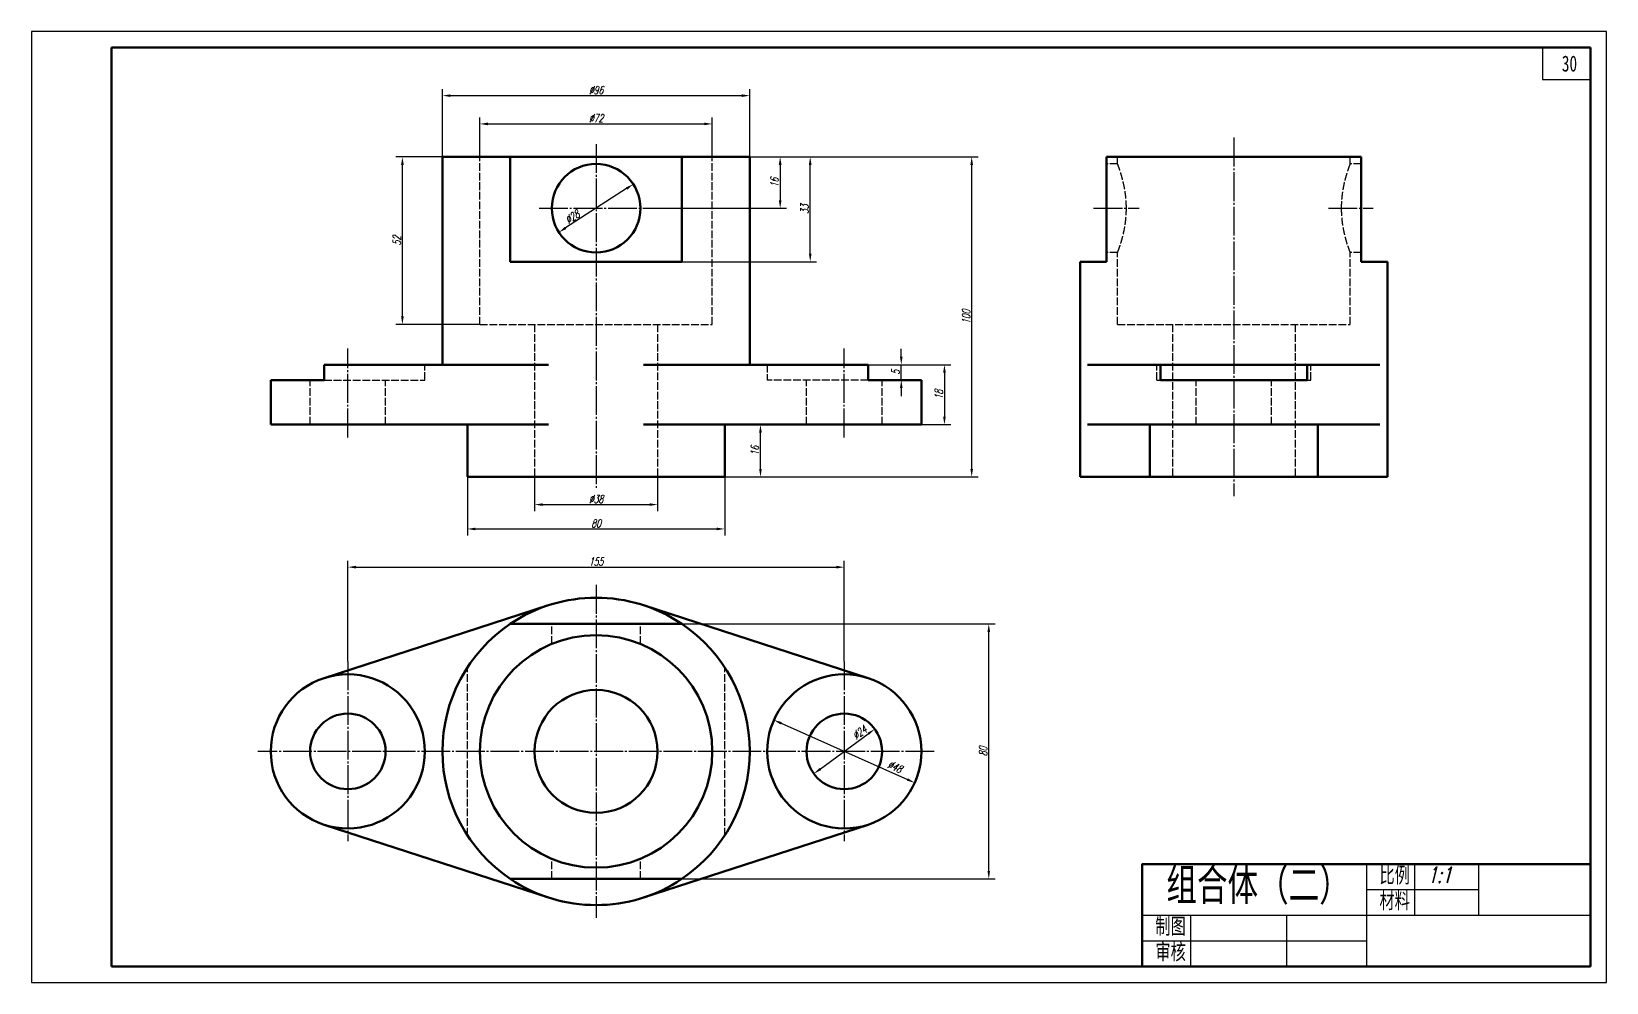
# Model space of a CAD drawing. Header units: millimetres. Extents: x 94 to 2877, y 87 to 1089.
# Drawn here: x 672.2 to 1164.2, y 791.6 to 1088.6 of the extents above; entities that cross this region are included whole.
import ezdxf

# ---------------------------------------------------------------- set-up
doc = ezdxf.new("R2010")
doc.units = ezdxf.units.MM
doc.header["$LTSCALE"] = 0.6
doc.header["$PDMODE"] = 33
doc.header["$PDSIZE"] = 1.5
doc.linetypes.add('myCENTER', pattern=[18, 15, -1, 1, -1])
doc.linetypes.add('myHIDDEN', pattern=[5, 4, -1])
doc.layers.get('Defpoints').update_dxf_attribs({"lineweight": 20})
for name, color, linetype, lineweight in [('答案中心线', 1, 'myCENTER', 25), ('答案尺寸', 1, 'Continuous', 25), ('答案文字', 1, 'Continuous', 25), ('答案标注', 1, 'Continuous', 25), ('答案粗实线', 1, 'Continuous', 50), ('答案细实线', 1, 'Continuous', 25), ('答案虚线', 1, 'myHIDDEN', 25)]:
    doc.layers.add(name, color=color, linetype=linetype, lineweight=lineweight)
doc.styles.add('尺寸文字1-2.5号', font='txt.shx', dxfattribs={"width": 0.7, "oblique": 15, "height": 2.5})
doc.styles.add('标题汉字1-5号', font='', dxfattribs={"width": 0.7, "height": 5})
doc.styles.get('标题汉字1-5号').set_extended_font_data('SimSun')
doc.dimstyles.new('尺寸25', dxfattribs={"dimtxt": 2.5, "dimasz": 2.5, "dimexe": 2, "dimexo": 0, "dimgap": 0.5, "dimtad": 1, "dimdec": 0, "dimdsep": 46, "dimtxsty": '尺寸文字1-2.5号', "dimcen": 0, "dimadec": 0, "dimazin": 0, "dimtfac": 1, "dimtdec": 0, "dimtmove": 0, "dimatfit": 3, "dimfxl": 1, "dimarcsym": 0})
doc.dimstyles.new('尺寸25$3', dxfattribs={"dimtxt": 2.5, "dimasz": 2.5, "dimexe": 1, "dimexo": 0, "dimgap": 0.5, "dimtad": 1, "dimdec": 0, "dimdsep": 46, "dimtxsty": '尺寸文字1-2.5号', "dimcen": 0, "dimadec": 0, "dimazin": 0, "dimtfac": 1, "dimtdec": 0, "dimtmove": 0, "dimatfit": 1, "dimfxl": 1, "dimarcsym": 0})

# ---------------------------------------------------------------- blocks, each defined once
blk = doc.blocks.new('*D30')
at = {"layer": 'Defpoints', "color": 0}
for p in [(896.55, 1068.54), (800.55, 1049.43), (896.55, 1049.43)]:
    blk.add_point(p, dxfattribs=at)
at = {"layer": '答案尺寸', "color": 0, "lineweight": -2}
for p, q in [((800.55, 1049.43), (800.55, 1070.54)), ((803.05, 1068.54), (894.05, 1068.54)), ((896.55, 1049.43), (896.55, 1070.54))]:
    blk.add_line(p, q, dxfattribs=at)
at = {"layer": '答案尺寸', "color": 0}
for points in [[(803.05, 1068.96), (803.05, 1068.13), (800.55, 1068.54)], [(894.05, 1068.96), (894.05, 1068.13), (896.55, 1068.54)]]:
    blk.add_solid(points, dxfattribs=at)
at = {"layer": '答案尺寸', "color": 0, "insert": (848.55, 1070.29), "char_height": 2.5, "attachment_point": 5, "style": '尺寸文字1-2.5号'}
blk.add_mtext('%%c96', dxfattribs=at)
blk = doc.blocks.new('*D31')
at = {"layer": 'Defpoints', "color": 0}
for p in [(884.85, 1059.71), (812.25, 1049.43), (884.85, 1049.43)]:
    blk.add_point(p, dxfattribs=at)
at = {"layer": '答案尺寸', "color": 0, "lineweight": -2}
for p, q in [((812.25, 1049.43), (812.25, 1061.71)), ((814.75, 1059.71), (882.35, 1059.71)), ((884.85, 1049.43), (884.85, 1061.71))]:
    blk.add_line(p, q, dxfattribs=at)
at = {"layer": '答案尺寸', "color": 0}
for points in [[(814.75, 1060.13), (814.75, 1059.3), (812.25, 1059.71)], [(882.35, 1060.13), (882.35, 1059.3), (884.85, 1059.71)]]:
    blk.add_solid(points, dxfattribs=at)
at = {"layer": '答案尺寸', "color": 0, "insert": (848.55, 1061.46), "char_height": 2.5, "attachment_point": 5, "style": '尺寸文字1-2.5号'}
blk.add_mtext('%%c72', dxfattribs=at)
blk = doc.blocks.new('*D32')
at = {"layer": 'Defpoints', "color": 0}
for p in [(860.16, 1040.88), (836.93, 1025.87)]:
    blk.add_point(p, dxfattribs=at)
at = {"layer": '答案尺寸', "color": 0, "lineweight": -2}
blk.add_line((858.06, 1039.52), (839.03, 1027.23), dxfattribs=at)
at = {"layer": '答案尺寸', "color": 0}
for points in [[(857.84, 1039.87), (858.29, 1039.17), (860.16, 1040.88)], [(838.8, 1027.58), (839.26, 1026.88), (836.93, 1025.87)]]:
    blk.add_solid(points, dxfattribs=at)
at = {"layer": '答案尺寸', "color": 0, "insert": (841.11, 1030.66), "char_height": 2.5, "attachment_point": 5, "rotation": 32.8654, "style": '尺寸文字1-2.5号'}
blk.add_mtext('%%c28', dxfattribs=at)
blk = doc.blocks.new('*D33')
at = {"layer": 'Defpoints', "color": 0}
for p in [(875.35, 1049.43), (915.44, 1049.43), (875.35, 1016.67)]:
    blk.add_point(p, dxfattribs=at)
at = {"layer": '答案尺寸', "color": 0, "lineweight": -2}
for p, q in [((875.35, 1049.43), (917.44, 1049.43)), ((915.44, 1019.17), (915.44, 1046.93)), ((875.35, 1016.67), (917.44, 1016.67))]:
    blk.add_line(p, q, dxfattribs=at)
at = {"layer": '答案尺寸', "color": 0}
for points in [[(915.02, 1046.93), (915.85, 1046.93), (915.44, 1049.43)], [(915.02, 1019.17), (915.85, 1019.17), (915.44, 1016.67)]]:
    blk.add_solid(points, dxfattribs=at)
at = {"layer": '答案尺寸', "color": 0, "insert": (913.69, 1033.05), "char_height": 2.5, "attachment_point": 5, "rotation": 90, "style": '尺寸文字1-2.5号'}
blk.add_mtext('33', dxfattribs=at)
blk = doc.blocks.new('*D34')
at = {"layer": 'Defpoints', "color": 0}
for p in [(875.97, 1049.43), (866.37, 1033.38), (906.05, 1033.38)]:
    blk.add_point(p, dxfattribs=at)
at = {"layer": '答案尺寸', "color": 0, "lineweight": -2}
for p, q in [((875.97, 1049.43), (908.05, 1049.43)), ((906.05, 1046.93), (906.05, 1035.88)), ((866.37, 1033.38), (908.05, 1033.38))]:
    blk.add_line(p, q, dxfattribs=at)
at = {"layer": '答案尺寸', "color": 0}
for points in [[(905.63, 1046.93), (906.47, 1046.93), (906.05, 1049.43)], [(905.63, 1035.88), (906.47, 1035.88), (906.05, 1033.38)]]:
    blk.add_solid(points, dxfattribs=at)
at = {"layer": '答案尺寸', "color": 0, "insert": (904.3, 1041.4), "char_height": 2.5, "attachment_point": 5, "rotation": 90, "style": '尺寸文字1-2.5号'}
blk.add_mtext('16', dxfattribs=at)
blk = doc.blocks.new('*D35')
at = {"layer": 'Defpoints', "color": 0}
for p in [(933.52, 984.52), (943.88, 984.52), (933.52, 979.74)]:
    blk.add_point(p, dxfattribs=at)
at = {"layer": '答案尺寸', "color": 0, "lineweight": -2}
for p, q in [((943.88, 987.02), (943.88, 989.52)), ((933.52, 984.52), (945.88, 984.52)), ((943.88, 979.74), (943.88, 984.52)), ((933.52, 979.74), (945.88, 979.74)), ((943.88, 977.24), (943.88, 974.74))]:
    blk.add_line(p, q, dxfattribs=at)
at = {"layer": '答案尺寸', "color": 0}
for points in [[(943.46, 987.02), (944.3, 987.02), (943.88, 984.52)], [(943.46, 977.24), (944.3, 977.24), (943.88, 979.74)]]:
    blk.add_solid(points, dxfattribs=at)
at = {"layer": '答案尺寸', "color": 0, "insert": (942.13, 982.13), "char_height": 2.5, "attachment_point": 5, "rotation": 90, "style": '尺寸文字1-2.5号'}
blk.add_mtext('5', dxfattribs=at)
blk = doc.blocks.new('*D36')
at = {"layer": 'Defpoints', "color": 0}
for p in [(933.52, 984.52), (950.16, 965.82), (957.37, 965.82)]:
    blk.add_point(p, dxfattribs=at)
at = {"layer": '答案尺寸', "color": 0, "lineweight": -2}
for p, q in [((933.52, 984.52), (959.37, 984.52)), ((957.37, 982.02), (957.37, 968.32)), ((950.16, 965.82), (959.37, 965.82))]:
    blk.add_line(p, q, dxfattribs=at)
at = {"layer": '答案尺寸', "color": 0}
for points in [[(956.95, 982.02), (957.79, 982.02), (957.37, 984.52)], [(956.95, 968.32), (957.79, 968.32), (957.37, 965.82)]]:
    blk.add_solid(points, dxfattribs=at)
at = {"layer": '答案尺寸', "color": 0, "insert": (955.62, 975.17), "char_height": 2.5, "attachment_point": 5, "rotation": 90, "style": '尺寸文字1-2.5号'}
blk.add_mtext('18', dxfattribs=at)
blk = doc.blocks.new('*D37')
at = {"layer": 'Defpoints', "color": 0}
for p in [(896.55, 1049.43), (965.88, 1049.43), (888.73, 949.49)]:
    blk.add_point(p, dxfattribs=at)
at = {"layer": '答案尺寸', "color": 0, "lineweight": -2}
for p, q in [((896.55, 1049.43), (967.88, 1049.43)), ((965.88, 951.99), (965.88, 1046.93)), ((888.73, 949.49), (967.88, 949.49))]:
    blk.add_line(p, q, dxfattribs=at)
at = {"layer": '答案尺寸', "color": 0}
for points in [[(965.46, 1046.93), (966.29, 1046.93), (965.88, 1049.43)], [(965.46, 951.99), (966.29, 951.99), (965.88, 949.49)]]:
    blk.add_solid(points, dxfattribs=at)
at = {"layer": '答案尺寸', "color": 0, "insert": (964.13, 999.46), "char_height": 2.5, "attachment_point": 5, "rotation": 90, "style": '尺寸文字1-2.5号'}
blk.add_mtext('100', dxfattribs=at)
blk = doc.blocks.new('*D38')
at = {"layer": 'Defpoints', "color": 0}
for p in [(888.73, 965.82), (899.89, 965.82), (888.73, 949.49)]:
    blk.add_point(p, dxfattribs=at)
at = {"layer": '答案尺寸', "color": 0, "lineweight": -2}
for p, q in [((888.73, 965.82), (901.89, 965.82)), ((899.89, 951.99), (899.89, 963.32)), ((888.73, 949.49), (901.89, 949.49))]:
    blk.add_line(p, q, dxfattribs=at)
at = {"layer": '答案尺寸', "color": 0}
for points in [[(899.48, 963.32), (900.31, 963.32), (899.89, 965.82)], [(899.48, 951.99), (900.31, 951.99), (899.89, 949.49)]]:
    blk.add_solid(points, dxfattribs=at)
at = {"layer": '答案尺寸', "color": 0, "insert": (898.14, 957.65), "char_height": 2.5, "attachment_point": 5, "rotation": 90, "style": '尺寸文字1-2.5号'}
blk.add_mtext('16', dxfattribs=at)
blk = doc.blocks.new('*D39')
at = {"layer": 'Defpoints', "color": 0}
for p in [(829.35, 949.49), (867.75, 949.49), (867.75, 940.82)]:
    blk.add_point(p, dxfattribs=at)
at = {"layer": '答案尺寸', "color": 0, "lineweight": -2}
for p, q in [((829.35, 949.49), (829.35, 938.82)), ((867.75, 949.49), (867.75, 938.82)), ((831.85, 940.82), (865.25, 940.82))]:
    blk.add_line(p, q, dxfattribs=at)
at = {"layer": '答案尺寸', "color": 0}
for points in [[(831.85, 941.24), (831.85, 940.41), (829.35, 940.82)], [(865.25, 941.24), (865.25, 940.41), (867.75, 940.82)]]:
    blk.add_solid(points, dxfattribs=at)
at = {"layer": '答案尺寸', "color": 0, "insert": (848.55, 942.57), "char_height": 2.5, "attachment_point": 5, "style": '尺寸文字1-2.5号'}
blk.add_mtext('%%c38', dxfattribs=at)
blk = doc.blocks.new('*D40')
at = {"layer": 'Defpoints', "color": 0}
for p in [(808.36, 949.49), (888.73, 949.49), (888.73, 933.22)]:
    blk.add_point(p, dxfattribs=at)
at = {"layer": '答案尺寸', "color": 0, "lineweight": -2}
for p, q in [((808.36, 949.49), (808.36, 931.22)), ((888.73, 949.49), (888.73, 931.22)), ((810.86, 933.22), (886.23, 933.22))]:
    blk.add_line(p, q, dxfattribs=at)
at = {"layer": '答案尺寸', "color": 0}
for points in [[(810.86, 933.63), (810.86, 932.8), (808.36, 933.22)], [(886.23, 933.63), (886.23, 932.8), (888.73, 933.22)]]:
    blk.add_solid(points, dxfattribs=at)
at = {"layer": '答案尺寸', "color": 0, "insert": (848.55, 934.97), "char_height": 2.5, "attachment_point": 5, "style": '尺寸文字1-2.5号'}
blk.add_mtext('80', dxfattribs=at)
blk = doc.blocks.new('*D41')
at = {"layer": 'Defpoints', "color": 0}
for p in [(926.09, 921.29), (771, 891.82), (926.09, 891.82)]:
    blk.add_point(p, dxfattribs=at)
at = {"layer": '答案尺寸', "color": 0, "lineweight": -2}
for p, q in [((771, 891.82), (771, 923.29)), ((773.5, 921.29), (923.59, 921.29)), ((926.09, 891.82), (926.09, 923.29))]:
    blk.add_line(p, q, dxfattribs=at)
at = {"layer": '答案尺寸', "color": 0}
for points in [[(773.5, 921.71), (773.5, 920.87), (771, 921.29)], [(923.59, 921.71), (923.59, 920.87), (926.09, 921.29)]]:
    blk.add_solid(points, dxfattribs=at)
at = {"layer": '答案尺寸', "color": 0, "insert": (848.55, 923.04), "char_height": 2.5, "attachment_point": 5, "style": '尺寸文字1-2.5号'}
blk.add_mtext('155', dxfattribs=at)
blk = doc.blocks.new('*D42')
at = {"layer": 'Defpoints', "color": 0}
for p in [(935.6, 870.72), (916.58, 856.77)]:
    blk.add_point(p, dxfattribs=at)
at = {"layer": '答案尺寸', "color": 0, "lineweight": -2}
blk.add_line((918.6, 858.25), (933.59, 869.24), dxfattribs=at)
at = {"layer": '答案尺寸', "color": 0}
for points in [[(933.34, 869.58), (933.83, 868.91), (935.6, 870.72)], [(918.35, 858.59), (918.84, 857.91), (916.58, 856.77)]]:
    blk.add_solid(points, dxfattribs=at)
at = {"layer": '答案尺寸', "color": 0, "insert": (930.85, 869.65), "char_height": 2.5, "attachment_point": 5, "rotation": 36.2569, "style": '尺寸文字1-2.5号'}
blk.add_mtext('%%c24', dxfattribs=at)
blk = doc.blocks.new('*D43')
at = {"layer": 'Defpoints', "color": 0}
for p in [(904.1, 873.54), (948.08, 853.95)]:
    blk.add_point(p, dxfattribs=at)
at = {"layer": '答案尺寸', "color": 0, "lineweight": -2}
blk.add_line((906.39, 872.52), (945.8, 854.97), dxfattribs=at)
at = {"layer": '答案尺寸', "color": 0}
for points in [[(906.56, 872.9), (906.22, 872.14), (904.1, 873.54)], [(945.97, 855.35), (945.63, 854.59), (948.08, 853.95)]]:
    blk.add_solid(points, dxfattribs=at)
at = {"layer": '答案尺寸', "color": 0, "insert": (941.88, 858.97), "char_height": 2.5, "attachment_point": 5, "rotation": 335.9933, "style": '尺寸文字1-2.5号'}
blk.add_mtext('%%c48', dxfattribs=at)
blk = doc.blocks.new('*D44')
at = {"layer": 'Defpoints', "color": 0}
for p in [(875.35, 903.57), (971.22, 903.57), (875.35, 823.93)]:
    blk.add_point(p, dxfattribs=at)
at = {"layer": '答案尺寸', "color": 0, "lineweight": -2}
for p, q in [((875.35, 903.57), (973.22, 903.57)), ((971.22, 826.43), (971.22, 901.07)), ((875.35, 823.93), (973.22, 823.93))]:
    blk.add_line(p, q, dxfattribs=at)
at = {"layer": '答案尺寸', "color": 0}
for points in [[(970.8, 901.07), (971.63, 901.07), (971.22, 903.57)], [(970.8, 826.43), (971.63, 826.43), (971.22, 823.93)]]:
    blk.add_solid(points, dxfattribs=at)
at = {"layer": '答案尺寸', "color": 0, "insert": (969.47, 863.75), "char_height": 2.5, "attachment_point": 5, "rotation": 90, "style": '尺寸文字1-2.5号'}
blk.add_mtext('80', dxfattribs=at)
blk = doc.blocks.new('*D45')
at = {"layer": 'Defpoints', "color": 0}
for p in [(788.04, 1049.43), (812.25, 1049.43), (812.25, 997.08)]:
    blk.add_point(p, dxfattribs=at)
at = {"layer": '答案尺寸', "color": 0, "lineweight": -2}
for p, q in [((812.25, 1049.43), (786.04, 1049.43)), ((788.04, 999.58), (788.04, 1046.93)), ((812.25, 997.08), (786.04, 997.08))]:
    blk.add_line(p, q, dxfattribs=at)
at = {"layer": '答案尺寸', "color": 0}
for points in [[(787.63, 1046.93), (788.46, 1046.93), (788.04, 1049.43)], [(787.63, 999.58), (788.46, 999.58), (788.04, 997.08)]]:
    blk.add_solid(points, dxfattribs=at)
at = {"layer": '答案尺寸', "color": 0, "insert": (786.29, 1023.25), "char_height": 2.5, "attachment_point": 5, "rotation": 90, "style": '尺寸文字1-2.5号'}
blk.add_mtext('52', dxfattribs=at)

msp = doc.modelspace()

# ---------------------------------------------------------------- linework, layer by layer
at = {"layer": '答案中心线'}
for p, q in [((848.546, 1053.428), (848.546, 945.49)), ((1047.763, 1055.428), (1047.763, 943.49)), ((830.717, 1033.377), (866.375, 1033.377)), ((1003.941, 1033.377), (1018.2, 1033.377)), ((1077.326, 1033.377), (1091.335, 1033.377)), ((771, 961.818), (771, 989.531)), ((926.092, 961.818), (926.092, 989.531)), ((848.546, 915.747), (848.546, 811.747)), ((771, 891.819), (771, 835.676)), ((926.092, 891.819), (926.092, 835.676)), ((954.163, 863.747), (742.929, 863.747))]:
    msp.add_line(p, q, dxfattribs=at)
at = {"layer": '答案粗实线'}
for p, q in [((1159.182, 1083.574), (697.182, 1083.574)), ((697.182, 1083.574), (697.182, 796.574)), ((1159.182, 796.574), (1159.182, 1083.574)), ((763.573, 886.644), (833.734, 909.405)), ((863.358, 909.405), (933.519, 886.644)), ((875.346, 903.569), (821.746, 903.569)), ((833.734, 818.09), (763.573, 840.851)), ((933.519, 840.851), (863.358, 818.09)), ((821.746, 823.926), (875.346, 823.926)), ((697.182, 796.574), (1159.182, 796.574))]:
    msp.add_line(p, q, dxfattribs=at)
at = {"layer": '答案粗实线', "extrusion": (0, 1, 0)}
for p, q in [((821.746, 1049.428), (800.546, 1049.428)), ((800.546, 984.517), (800.546, 1049.428)), ((821.746, 1016.671), (821.746, 1049.428)), ((821.746, 1049.428), (875.346, 1049.428)), ((896.546, 1049.428), (875.346, 1049.428)), ((875.346, 1049.428), (875.346, 1016.671)), ((896.546, 984.517), (896.546, 1049.428)), ((1087.585, 1049.428), (1007.941, 1049.428)), ((1007.941, 1049.428), (1007.941, 1016.671)), ((1087.585, 1016.671), (1087.585, 1049.428)), ((875.346, 1016.671), (821.746, 1016.671)), ((1007.941, 1016.671), (999.763, 1016.671)), ((999.763, 949.49), (999.763, 1016.671)), ((1095.763, 1016.671), (1087.585, 1016.671)), ((1095.763, 949.49), (1095.763, 1016.671)), ((833.734, 984.517), (763.573, 984.517)), ((763.573, 979.736), (763.573, 984.517)), ((933.519, 984.517), (863.358, 984.517)), ((933.519, 979.736), (933.519, 984.517)), ((1024.866, 984.517), (1002.106, 984.517)), ((1024.866, 979.736), (1024.866, 984.517)), ((1024.866, 984.517), (1070.66, 984.517)), ((1093.421, 984.517), (1070.66, 984.517)), ((1070.66, 979.736), (1070.66, 984.517)), ((763.573, 979.736), (746.929, 979.736)), ((746.929, 965.818), (746.929, 979.736)), ((950.163, 979.736), (933.519, 979.736)), ((950.163, 965.818), (950.163, 979.736)), ((1070.66, 979.736), (1024.866, 979.736)), ((763.573, 965.818), (746.929, 965.818)), ((833.734, 965.818), (763.573, 965.818)), ((808.362, 965.818), (808.362, 949.49)), ((933.519, 965.818), (863.358, 965.818)), ((888.73, 949.49), (888.73, 965.818)), ((950.163, 965.818), (933.519, 965.818)), ((1024.866, 965.818), (1002.106, 965.818)), ((1021.509, 949.49), (1021.509, 965.818)), ((1070.66, 965.818), (1024.866, 965.818)), ((1093.421, 965.818), (1070.66, 965.818)), ((1074.017, 965.818), (1074.017, 949.49)), ((808.362, 949.49), (888.73, 949.49)), ((999.763, 949.49), (1021.509, 949.49)), ((1074.017, 949.49), (1021.509, 949.49)), ((1074.017, 949.49), (1095.763, 949.49))]:
    msp.add_line(p, q, dxfattribs=at)
at = {"layer": '答案粗实线'}
msp.add_lwpolyline([(1019.182, 796.574), (1159.182, 796.574), (1159.182, 828.574), (1019.182, 828.574)], close=True, dxfattribs=at)
for centre, radius in [((848.546, 1033.377), 13.829), ((848.546, 863.747), 36.3), ((848.546, 863.747), 19.2), ((771, 863.747), 11.795), ((926.092, 863.747), 11.795)]:
    msp.add_circle(centre, radius, dxfattribs=at)
for centre, radius, start, end in [((848.546, 863.747), 48, 56.05955, 123.94045), ((848.546, 863.747), 48, 123.94045, 236.05955), ((848.546, 863.747), 48, 303.94045, 56.05955), ((771, 863.747), 24.071, 107.97336, 252.02664), ((771, 863.747), 24.071, 252.02664, 107.97336), ((926.092, 863.747), 24.071, 72.02664, 287.97336), ((926.092, 863.747), 24.071, 287.97336, 72.02664), ((848.546, 863.747), 48, 236.05955, 303.94045)]:
    msp.add_arc(centre, radius, start, end, dxfattribs=at)
at = {"layer": '答案细实线'}
for p, q in [((1144.182, 1083.574), (1144.182, 1073.574)), ((1144.182, 1073.574), (1159.182, 1073.574)), ((1089.182, 828.574), (1089.182, 796.574)), ((1104.182, 828.574), (1104.182, 812.574)), ((1124.182, 828.574), (1124.182, 812.574)), ((1089.182, 820.574), (1124.182, 820.574)), ((1019.182, 812.574), (1159.182, 812.574)), ((1034.182, 812.574), (1034.182, 796.574)), ((1064.182, 812.574), (1064.182, 796.574)), ((1019.182, 804.574), (1089.182, 804.574))]:
    msp.add_line(p, q, dxfattribs=at)
msp.add_lwpolyline([(672.182, 791.574), (1164.182, 791.574), (1164.182, 1088.574), (672.182, 1088.574)], close=True, dxfattribs=at)
at = {"layer": '答案虚线', "extrusion": (0, 1, 0)}
for p, q in [((812.246, 997.075), (812.246, 1049.428)), ((884.846, 997.075), (884.846, 1049.428)), ((1011.463, 1047.206), (1011.463, 1049.428)), ((1084.063, 1047.206), (1084.063, 1049.428)), ((1011.463, 1047.206), (1007.941, 1047.206)), ((1087.585, 1047.206), (1084.063, 1047.206)), ((1011.463, 1019.549), (1007.941, 1019.549)), ((1011.463, 997.075), (1011.463, 1019.549)), ((1084.063, 997.075), (1084.063, 1019.549)), ((1087.585, 1019.549), (1084.063, 1019.549)), ((812.246, 997.075), (884.846, 997.075)), ((829.346, 997.075), (829.346, 949.49)), ((867.746, 997.075), (867.746, 949.49)), ((1011.463, 997.075), (1084.063, 997.075)), ((1028.563, 997.075), (1028.563, 949.49)), ((1066.963, 997.075), (1066.963, 949.49)), ((795.072, 979.736), (795.072, 984.517)), ((902.02, 984.517), (902.02, 979.736)), ((1023.692, 979.736), (1023.692, 984.517)), ((1071.835, 979.736), (1071.835, 984.517)), ((759.206, 965.818), (759.206, 979.736)), ((763.573, 979.736), (795.072, 979.736)), ((782.795, 965.818), (782.795, 979.736)), ((933.519, 979.736), (902.02, 979.736)), ((914.297, 965.818), (914.297, 979.736)), ((937.886, 965.818), (937.886, 979.736)), ((1023.692, 979.736), (1024.866, 979.736)), ((1035.969, 965.818), (1035.969, 979.736)), ((1059.558, 965.818), (1059.558, 979.736)), ((1070.66, 979.736), (1071.835, 979.736))]:
    msp.add_line(p, q, dxfattribs=at)
at = {"layer": '答案虚线'}
for p, q in [((834.717, 897.31), (834.717, 903.569)), ((862.375, 897.31), (862.375, 903.569)), ((808.362, 837.493), (808.362, 890.001)), ((888.73, 837.493), (888.73, 890.001)), ((834.717, 823.926), (834.717, 830.185)), ((862.375, 823.926), (862.375, 830.185))]:
    msp.add_line(p, q, dxfattribs=at)
for points, knots in [([(1014.2, 1033.377), (1014.2, 1033.816), (1014.192, 1034.262), (1014.156, 1035.158), (1014.129, 1035.609), (1014.058, 1036.506), (1014.013, 1036.952), (1013.909, 1037.834), (1013.848, 1038.269), (1013.649, 1039.544), (1013.49, 1040.357), (1013.237, 1041.483), (1013.151, 1041.842), (1012.977, 1042.527), (1012.89, 1042.851), (1012.635, 1043.764), (1012.46, 1044.337), (1012.132, 1045.349), (1011.981, 1045.789), (1011.792, 1046.32), (1011.735, 1046.476), (1011.637, 1046.744), (1011.595, 1046.855), (1011.529, 1047.032), (1011.504, 1047.098), (1011.471, 1047.185), (1011.463, 1047.206), (1011.463, 1047.206)], [0, 0, 0, 0, 2.1955875, 2.1955875, 4.3911749, 4.3911749, 6.5867624, 6.5867624, 8.7823498, 8.7823498, 13.1735247, 13.1735247, 15.3691122, 15.3691122, 17.5646996, 17.5646996, 21.9522764, 21.9522764, 26.3398532, 26.3398532, 28.5336416, 28.5336416, 30.72743, 30.72743, 32.9212184, 32.9212184, 35.1150068, 35.1150068, 35.1150068, 35.1150068]), ([(1084.063, 1047.206), (1084.063, 1047.206), (1084.055, 1047.185), (1084.022, 1047.098), (1083.997, 1047.032), (1083.931, 1046.855), (1083.889, 1046.744), (1083.791, 1046.476), (1083.735, 1046.32), (1083.546, 1045.789), (1083.394, 1045.349), (1083.067, 1044.337), (1082.892, 1043.764), (1082.636, 1042.851), (1082.549, 1042.527), (1082.375, 1041.842), (1082.289, 1041.483), (1082.036, 1040.357), (1081.877, 1039.544), (1081.678, 1038.269), (1081.618, 1037.834), (1081.513, 1036.952), (1081.468, 1036.506), (1081.397, 1035.609), (1081.37, 1035.158), (1081.335, 1034.262), (1081.326, 1033.816), (1081.326, 1033.377)], [105.3450204, 105.3450204, 105.3450204, 105.3450204, 107.5388088, 107.5388088, 109.7325972, 109.7325972, 111.9263856, 111.9263856, 114.120174, 114.120174, 118.5077508, 118.5077508, 122.8953276, 122.8953276, 125.090915, 125.090915, 127.2865025, 127.2865025, 131.6776774, 131.6776774, 133.8732648, 133.8732648, 136.0688523, 136.0688523, 138.2644397, 138.2644397, 140.4600272, 140.4600272, 140.4600272, 140.4600272]), ([(1011.463, 1019.549), (1011.463, 1019.549), (1011.471, 1019.569), (1011.504, 1019.656), (1011.529, 1019.722), (1011.595, 1019.899), (1011.637, 1020.011), (1011.735, 1020.278), (1011.792, 1020.434), (1011.981, 1020.966), (1012.132, 1021.405), (1012.46, 1022.417), (1012.635, 1022.99), (1012.89, 1023.903), (1012.977, 1024.228), (1013.151, 1024.912), (1013.237, 1025.272), (1013.49, 1026.398), (1013.649, 1027.21), (1013.848, 1028.486), (1013.909, 1028.92), (1014.013, 1029.802), (1014.058, 1030.248), (1014.129, 1031.145), (1014.156, 1031.596), (1014.192, 1032.492), (1014.2, 1032.938), (1014.2, 1033.377)], [105.3450204, 105.3450204, 105.3450204, 105.3450204, 107.5388088, 107.5388088, 109.7325972, 109.7325972, 111.9263856, 111.9263856, 114.120174, 114.120174, 118.5077508, 118.5077508, 122.8953276, 122.8953276, 125.090915, 125.090915, 127.2865025, 127.2865025, 131.6776774, 131.6776774, 133.8732648, 133.8732648, 136.0688523, 136.0688523, 138.2644397, 138.2644397, 140.4600272, 140.4600272, 140.4600272, 140.4600272]), ([(1081.326, 1033.377), (1081.326, 1032.938), (1081.335, 1032.492), (1081.37, 1031.596), (1081.397, 1031.145), (1081.468, 1030.248), (1081.513, 1029.802), (1081.618, 1028.92), (1081.678, 1028.486), (1081.877, 1027.21), (1082.036, 1026.398), (1082.289, 1025.272), (1082.375, 1024.912), (1082.549, 1024.228), (1082.636, 1023.903), (1082.892, 1022.99), (1083.067, 1022.417), (1083.394, 1021.405), (1083.546, 1020.966), (1083.735, 1020.434), (1083.791, 1020.278), (1083.889, 1020.011), (1083.931, 1019.899), (1083.997, 1019.722), (1084.022, 1019.656), (1084.055, 1019.569), (1084.063, 1019.549), (1084.063, 1019.549)], [0, 0, 0, 0, 2.1955875, 2.1955875, 4.3911749, 4.3911749, 6.5867624, 6.5867624, 8.7823498, 8.7823498, 13.1735247, 13.1735247, 15.3691122, 15.3691122, 17.5646996, 17.5646996, 21.9522764, 21.9522764, 26.3398532, 26.3398532, 28.5336416, 28.5336416, 30.72743, 30.72743, 32.9212184, 32.9212184, 35.1150068, 35.1150068, 35.1150068, 35.1150068])]:
    msp.add_open_spline(points, degree=3, knots=knots, dxfattribs=at)

# ---------------------------------------------------------------- texts
at = {"layer": '答案文字', "style": '标题汉字1-5号', "width": 0.7}
msp.add_text('30', height=5, dxfattribs=at).set_placement((1150.239, 1076.07))
at = {"layer": '答案标注', "attachment_point": 1}
for s, insert, char_height, width, style in [('{\\fSimSun|b0|i0|c134|p54;组合体（二）}', (1026.708, 827.146), 10, 59.26004, '标题汉字1-5号'), ('比例', (1093.237, 827.693), 5, 15, '标题汉字1-5号'), ('1:1', (1108.237, 827.693), 5, 15, '尺寸文字1-2.5号'), ('材料', (1093.237, 819.693), 5, 15, '标题汉字1-5号'), ('制图', (1023.237, 811.693), 5, 15, '标题汉字1-5号'), ('审核', (1023.237, 803.693), 5, 15, '标题汉字1-5号')]:
    msp.add_mtext(s, dxfattribs=dict(at, insert=insert, char_height=char_height, width=width, style=style))

# ---------------------------------------------------------------- dimensions: what is measured, and where the dimension line sits
at = {"layer": '答案尺寸'}
for base, p1, p2, text, picture, middle in [((896.546, 1068.543), (800.546, 1049.428), (896.546, 1049.428), '%%c96', '*D30', (848.546, 1070.293)), ((884.846, 1059.713), (812.246, 1049.428), (884.846, 1049.428), '%%c72', '*D31', (848.546, 1061.463)), ((888.73, 933.218), (808.362, 949.49), (888.73, 949.49), '80', '*D40', (848.546, 934.968)), ((867.746, 940.823), (829.346, 949.49), (867.746, 949.49), '%%c38', '*D39', (848.546, 942.573)), ((926.092, 921.291), (771, 891.819), (926.092, 891.819), '155', '*D41', (848.546, 923.041))]:
    dim = msp.add_linear_dim(base=base, p1=p1, p2=p2, text=text, dimstyle='尺寸25', dxfattribs=at)
    dim.commit()
    dim.dimension.update_dxf_attribs({"geometry": picture, "text_midpoint": middle})
for base, p1, p2, text, picture, middle in [((788.043, 1049.428), (812.246, 997.075), (812.246, 1049.428), '52', '*D45', (786.293, 1023.251)), ((906.051, 1033.377), (875.971, 1049.428), (866.375, 1033.377), '16', '*D34', (904.301, 1041.402)), ((965.876, 1049.428), (888.73, 949.49), (896.546, 1049.428), '100', '*D37', (964.126, 999.459)), ((943.881, 984.517), (933.519, 979.736), (933.519, 984.517), '5', '*D35', (942.131, 982.126)), ((957.371, 965.818), (933.519, 984.517), (950.163, 965.818), '18', '*D36', (955.621, 975.167)), ((899.893, 965.818), (888.73, 949.49), (888.73, 965.818), '16', '*D38', (898.143, 957.654)), ((971.216, 903.569), (875.346, 823.926), (875.346, 903.569), '80', '*D44', (969.466, 863.747))]:
    dim = msp.add_linear_dim(base=base, p1=p1, p2=p2, angle=90, text=text, dimstyle='尺寸25', dxfattribs=at)
    dim.commit()
    dim.dimension.update_dxf_attribs({"geometry": picture, "text_midpoint": middle})
dim = msp.add_linear_dim(base=(915.435, 1049.428), p1=(875.346, 1016.671), p2=(875.346, 1049.428), angle=90, text='33', dimstyle='尺寸25', dxfattribs=at)
dim.commit()
dim.dimension.update_dxf_attribs({"geometry": '*D33', "text_midpoint": (915.435, 1033.049), "dimtype": 160})
dim = msp.add_diameter_dim_2p(p1=(860.161, 1040.881), p2=(836.931, 1025.873), text='%%c28', dimstyle='尺寸25$3', dxfattribs=at)
dim.commit()
dim.dimension.update_dxf_attribs({"geometry": '*D32', "text_midpoint": (842.058, 1029.185), "dimtype": 163})
for p1, p2, text, picture, middle in [((904.102, 873.541), (948.081, 853.954), '%%c48', '*D43', (941.879, 858.973)), ((916.581, 856.772), (935.602, 870.723), '%%c24', '*D42', (930.853, 869.65))]:
    dim = msp.add_diameter_dim_2p(p1=p1, p2=p2, text=text, dimstyle='尺寸25$3', override={"dimtmove": 2}, dxfattribs=at)
    dim.commit()
    dim.dimension.update_dxf_attribs({"geometry": picture, "text_midpoint": middle, "dimtype": 163})

doc.saveas('drawing.dxf')
